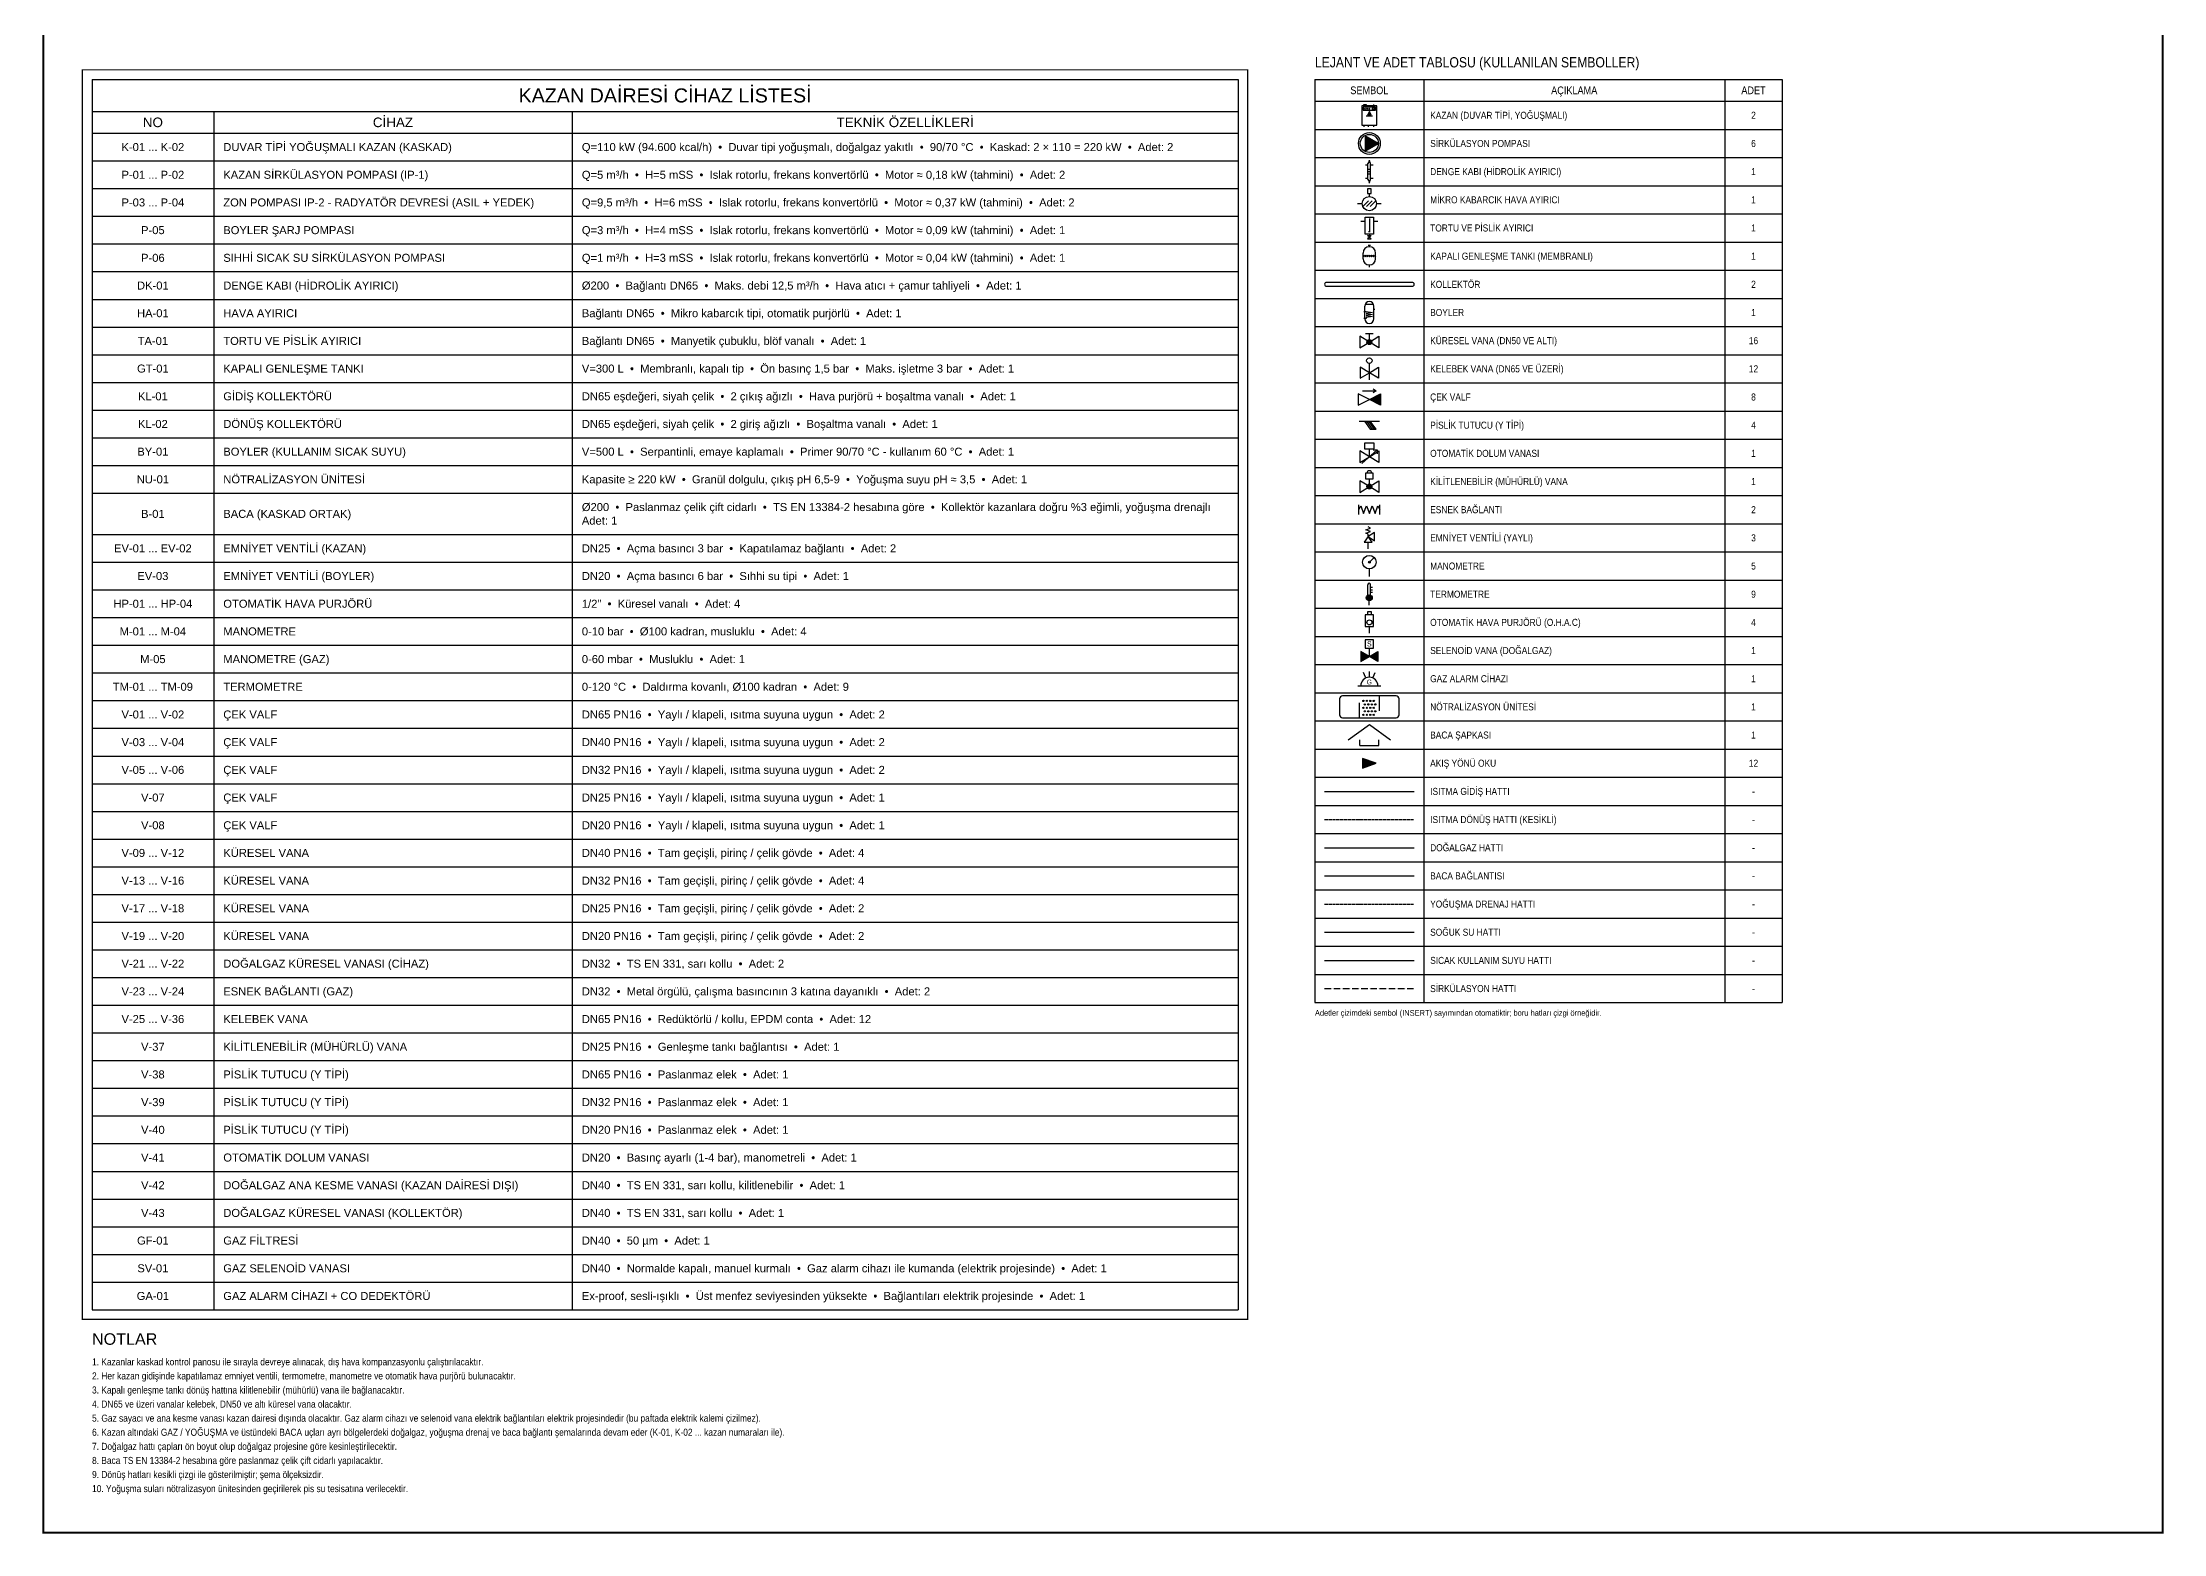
# Model space of a CAD drawing. Header units: centimetres. Extents: x -1098 to 2215, y -3051 to 772.
# Drawn here: x -1098 to 2215, y -3051 to -722 of the extents above; entities that cross this region are included whole.
import ezdxf
from ezdxf.enums import TextEntityAlignment as Align

# ---------------------------------------------------------------- set-up
doc = ezdxf.new("R2010")
doc.units = ezdxf.units.CM
doc.header["$LTSCALE"] = 8
doc.linetypes.add('DASHDOT', pattern=[3.556, 2.54, -0.508, 0, -0.508])
doc.linetypes.add('DASHED', pattern=[1.524, 1.27, -0.254])
for name, color, linetype in [('ROTAS-DOGALGAZ-BORU', 2, 'Continuous'), ('ROTAS-HESAP-BASLIK', 2, 'Continuous'), ('ROTAS-HESAP-CERCEVE', 4, 'Continuous'), ('ROTAS-HESAP-CIZGI', 1, 'Continuous'), ('ROTAS-HESAP-YAZI', 7, 'Continuous'), ('ROTAS-ISITMA-BACA', 8, 'Continuous'), ('ROTAS-ISITMA-BASLIK', 5, 'Continuous'), ('ROTAS-ISITMA-DONUS', 30, 'DASHED'), ('ROTAS-ISITMA-GIDIS', 10, 'Continuous'), ('ROTAS-ISITMA-YAZI', 7, 'Continuous'), ('ROTAS-ISITMA-YOGUSMA', 6, 'DASHED'), ('ROTAS-LEJANT', 7, 'Continuous'), ('ROTAS-LEJANT-YAZI', 7, 'Continuous'), ('ROTAS-PAFTA', 7, 'Continuous'), ('ROTAS-SIHHI-SICAK-SU', 1, 'Continuous'), ('ROTAS-SIHHI-SIRKULASYON', 31, 'DASHDOT'), ('ROTAS-SIHHI-SOGUK-SU', 5, 'Continuous')]:
    doc.layers.add(name, color=color, linetype=linetype)
doc.styles.add('ROTAS', font='arial.ttf')

# ---------------------------------------------------------------- blocks, each defined once
blk = doc.blocks.new('ROTAS-KAZAN-DUVAR')
for p, q in [((40, 88), (100, 88)), ((106, 188), (114, 188)), ((16, -8), (24, -8)), ((56, -8), (64, -8)), ((106, -8), (114, -8))]:
    blk.add_line(p, q)
for points in [[(0, 0), (140, 0), (140, 180), (0, 180)], [(14, 138), (126, 138), (126, 166), (14, 166)], [(52, 92), (88, 92), (70, 128)], [(62, 96), (78, 96), (70, 114)], [(95, 146), (118, 146), (118, 158), (95, 158)]]:
    blk.add_lwpolyline(points, close=True)
blk.add_lwpolyline([(18, 180), (18, 192), (42, 192), (42, 180)])
for centre in [(30, 152), (50, 152), (70, 152)]:
    blk.add_circle(centre, 4)
blk = doc.blocks.new('ROTAS-POMPA')
blk.add_hatch(color=7).paths.add_polyline_path([(10.35, 0), (-4.95, 8.85), (-4.95, -8.85)])
blk.add_lwpolyline([(10.35, 0), (-4.95, 8.85), (-4.95, -8.85)], close=True)
for radius in [12.45, 10.35]:
    blk.add_circle((0, 0), radius)
blk = doc.blocks.new('ROTAS-DENGE-KABI')
for p, q in [((0, 0), (27.5, 0)), ((27.5, -168), (27.5, 15)), ((42.5, 30), (42.5, 36)), ((57.5, -168), (57.5, 15)), ((57.5, 0), (85, 0)), ((0, -153), (27.5, -153)), ((31.5, -50), (53.5, -50)), ((31.5, -76.5), (53.5, -76.5)), ((31.5, -103), (53.5, -103)), ((42.5, -183), (42.5, -189)), ((57.5, -153), (85, -153))]:
    blk.add_line(p, q)
for points in [[(38.5, 36), (46.5, 36), (46.5, 46), (38.5, 46)], [(36.5, -189), (48.5, -189), (42.5, -195)], [(36.5, -201), (48.5, -201), (42.5, -195)]]:
    blk.add_lwpolyline(points, close=True)
for centre, start, end in [((42.5, 15), 0, 180), ((42.5, -168), 180, 360)]:
    blk.add_arc(centre, 15, start, end)
blk = doc.blocks.new('ROTAS-HAVA-AYIRICI')
for p, q in [((0, 0), (10, 0)), ((11, -6), (23, 6)), ((19, -6), (31, 6)), ((25, 15), (25, 21)), ((27, -6), (39, 6)), ((40, 0), (50, 0))]:
    blk.add_line(p, q)
blk.add_lwpolyline([(21, 21), (29, 21), (29, 31), (21, 31)], close=True)
blk.add_circle((25, 0), 15)
blk = doc.blocks.new('ROTAS-TORTU-AYIRICI')
for p, q in [((0, 0), (13, 0)), ((25, 8), (25, -30)), ((37, 0), (50, 0)), ((23, -30), (27, -30)), ((25, -38), (25, -42))]:
    blk.add_line(p, q)
for points in [[(13, 12), (37, 12), (37, -38), (13, -38)], [(20, -42), (30, -42), (25, -47)], [(20, -52), (30, -52), (25, -47)]]:
    blk.add_lwpolyline(points, close=True)
blk = doc.blocks.new('ROTAS-GENLESME-TANKI')
for p, q in [((-4, 84), (4, 84)), ((0, 78), (0, 84)), ((-24, 32), (-24, 54)), ((0, 0), (0, 8)), ((24, 32), (24, 54))]:
    blk.add_line(p, q)
blk.add_lwpolyline([(-24, 40), (-20, 46), (-16, 40), (-12, 46), (-8, 40), (-4, 46), (0, 40), (4, 46), (8, 40), (12, 46), (16, 40), (20, 46), (24, 40)])
for centre, start, end in [((0, 54), 0, 180), ((0, 32), 180, 360)]:
    blk.add_arc(centre, 24, start, end)
blk = doc.blocks.new('ROTAS-KOLLEKTOR-390')
blk.add_lwpolyline([(0, -9), (390, -9, 1), (390, 9), (0, 9, 1)], format="xyb", close=True)
blk = doc.blocks.new('ROTAS-BOYLER')
for p, q in [((-55, 55), (-55, 205)), ((-40, 228), (40, 228)), ((55, 55), (55, 205)), ((55, 170), (65, 170))]:
    blk.add_line(p, q)
blk.add_lwpolyline([(-65, 140), (-38, 140), (38, 130), (-38, 118), (38, 106), (-38, 94), (38, 82), (-38, 70), (-38, 60), (-65, 60)])
for centre, start, end in [((0, 205), 0, 180), ((0, 55), 180, 360)]:
    blk.add_arc(centre, 55, start, end)
blk = doc.blocks.new('ROTAS-KURESEL-VANA')
blk.add_hatch(color=7).paths.add_polyline_path([(2.6, 0), (2.5, 0.8), (2.1, 1.5), (1.5, 2.1), (0.8, 2.5), (0, 2.6), (-0.8, 2.5), (-1.5, 2.1), (-2.1, 1.5), (-2.5, 0.8), (-2.6, 0), (-2.5, -0.8), (-2.1, -1.5), (-1.5, -2.1), (-0.8, -2.5), (0, -2.6), (0.8, -2.5), (1.5, -2.1), (2.1, -1.5), (2.5, -0.8)])
for p, q in [((-4, 9), (4, 9)), ((0, 2.6), (0, 9))]:
    blk.add_line(p, q)
for points in [[(-10, 6), (-10, -6), (0, 0)], [(10, 6), (10, -6), (0, 0)]]:
    blk.add_lwpolyline(points, close=True)
blk.add_circle((0, 0), 2.6)
blk = doc.blocks.new('ROTAS-KELEBEK-VANA')
for p, q in [((0, 7.5), (0, 10)), ((0, -7.5), (0, 7.5))]:
    blk.add_line(p, q)
for points in [[(-10, 6), (-10, -6), (0, 0)], [(10, 6), (10, -6), (0, 0)]]:
    blk.add_lwpolyline(points, close=True)
blk.add_circle((0, 13), 3)
blk = doc.blocks.new('ROTAS-CEKVALF')
blk.add_hatch(color=7).paths.add_polyline_path([(11.5, 6), (11.5, -6), (0, 0)])
blk.add_line((-7, 9), (7, 9))
for points in [[(-11.5, 6), (-11.5, -6), (0, 0)], [(11.5, 6), (11.5, -6), (0, 0)]]:
    blk.add_lwpolyline(points, close=True)
blk.add_lwpolyline([(4, 11), (7, 9), (4, 7)])
blk = doc.blocks.new('ROTAS-PISLIK-TUTUCU')
for p, q in [((-10.5, 0), (10.5, 0)), ((-3, 0), (3, -8)), ((-1, 0), (5, -8)), ((1, -8), (7, -8))]:
    blk.add_line(p, q)
blk.add_lwpolyline([(-5, 0), (1, -8), (7, -8), (1, 0)])
blk = doc.blocks.new('ROTAS-OTOMATIK-DOLUM')
blk.add_line((0, 0), (0, 8))
for points in [[(-10, 6), (-10, -6), (0, 0)], [(-5, 8), (5, 8), (5, 14), (-5, 14)], [(10, 6), (10, -6), (0, 0)]]:
    blk.add_lwpolyline(points, close=True)
for points in [[(-8, -7), (8, 7)], [(4, 7), (8, 7), (8, 3)]]:
    blk.add_lwpolyline(points)
blk = doc.blocks.new('ROTAS-KILITLI-VANA')
blk.add_hatch(color=7).paths.add_polyline_path([(2.6, 0), (2.5, 0.8), (2.1, 1.5), (1.5, 2.1), (0.8, 2.5), (0, 2.6), (-0.8, 2.5), (-1.5, 2.1), (-2.1, 1.5), (-2.5, 0.8), (-2.6, 0), (-2.5, -0.8), (-2.1, -1.5), (-1.5, -2.1), (-0.8, -2.5), (0, -2.6), (0.8, -2.5), (1.5, -2.1), (2.1, -1.5), (2.5, -0.8)])
blk.add_line((0, 2.6), (0, 8))
for points in [[(-10, 6), (-10, -6), (0, 0)], [(-4, 8), (4, 8), (4, 14), (-4, 14)], [(10, 6), (10, -6), (0, 0)]]:
    blk.add_lwpolyline(points, close=True)
blk.add_circle((0, 0), 2.6)
blk.add_arc((0, 14), 2.6, 0, 180)
blk = doc.blocks.new('ROTAS-ESNEK-BAGLANTI')
for p, q in [((-11, -5), (-11, 5)), ((11, -5), (11, 5))]:
    blk.add_line(p, q)
blk.add_lwpolyline([(-11, 0), (-9, 4), (-6, -4), (-3, 4), (0, -4), (3, 4), (6, -4), (9, 4), (11, 0)])
blk = doc.blocks.new('ROTAS-EMNIYET-VENTILI')
blk.add_line((0, 0), (0, 8))
blk.add_lwpolyline([(0, 15), (0, 18), (-3, 19.5), (3, 21.5), (-3, 23.5), (3, 25.5), (0, 27)])
for points in [[(-5, 8), (5, 8), (0, 15)], [(0, 15), (8, 10), (8, 20)]]:
    blk.add_lwpolyline(points, close=True)
blk = doc.blocks.new('ROTAS-MANOMETRE')
blk.add_hatch(color=7).paths.add_polyline_path([(1, 15), (0.8, 15.6), (0.3, 16), (-0.3, 16), (-0.8, 15.6), (-1, 15), (-0.8, 14.4), (-0.3, 14), (0.3, 14), (0.8, 14.4)])
for p, q in [((0, 15), (4.5, 19.5)), ((0, 0), (0, 8))]:
    blk.add_line(p, q)
for radius in [7, 1]:
    blk.add_circle((0, 15), radius)
blk = doc.blocks.new('ROTAS-TERMOMETRE')
blk.add_hatch(color=7).paths.add_polyline_path([(3.5, 8.5), (3.3, 9.6), (2.8, 10.6), (2.1, 11.3), (1.1, 11.8), (0, 12), (-1.1, 11.8), (-2.1, 11.3), (-2.8, 10.6), (-3.3, 9.6), (-3.5, 8.5), (-3.3, 7.4), (-2.8, 6.4), (-2.1, 5.7), (-1.1, 5.2), (0, 5), (1.1, 5.2), (2.1, 5.7), (2.8, 6.4), (3.3, 7.4)])
for p, q in [((-1.6, 11.6), (-1.6, 24)), ((0, 0), (0, 5)), ((1.6, 11.6), (1.6, 24)), ((1.6, 21), (3.6, 21)), ((1.6, 18), (3.6, 18)), ((1.6, 15), (3.6, 15))]:
    blk.add_line(p, q)
blk.add_circle((0, 8.5), 3.5)
blk.add_arc((0, 24), 1.6, 0, 180)
blk = doc.blocks.new('ROTAS-OHAC')
blk.add_line((0, 0), (0, 8))
blk.add_lwpolyline([(-2, 22), (-2, 26), (2, 26), (2, 22)])
blk.add_lwpolyline([(-5, 8), (5, 8), (5, 22), (-5, 22)], close=True)
blk.add_circle((0, 13), 3)
blk = doc.blocks.new('ROTAS-SELENOID')
for points in [[(-10, 6), (-10, -6), (0, 0)], [(10, 6), (10, -6), (0, 0)]]:
    blk.add_hatch(color=7).paths.add_polyline_path(points)
blk.add_line((0, 0), (0, 10))
for points in [[(-10, 6), (-10, -6), (0, 0)], [(-5, 10), (5, 10), (5, 20), (-5, 20)], [(10, 6), (10, -6), (0, 0)]]:
    blk.add_lwpolyline(points, close=True)
at = {"style": 'ROTAS'}
blk.add_text('S', height=6, dxfattribs=at).set_placement((0, 15), align=Align.MIDDLE_CENTER)
blk = doc.blocks.new('ROTAS-GAZ-ALARM')
for p, q in [((-12, 0), (12, 0)), ((-4, 9), (-6, 14)), ((0, 9), (0, 15)), ((4, 9), (6, 14))]:
    blk.add_line(p, q)
blk.add_arc((0, 0), 9, 0, 180)
at = {"style": 'ROTAS'}
blk.add_text('G', height=5, dxfattribs=at).set_placement((0, 4), align=Align.MIDDLE_CENTER)
blk = doc.blocks.new('ROTAS-NOTRALIZASYON')
for p, q in [((40, -22), (40, 8)), ((80, 22), (80, -8))]:
    blk.add_line(p, q)
blk.add_lwpolyline([(6, -22), (114, -22, 0.4142), (120, -16), (120, 16, 0.4142), (114, 22), (6, 22, 0.4142), (0, 16), (0, -16, 0.4142)], format="xyb", close=True)
for centre in [(48, 12), (51, 5), (55, 12), (58, 5), (62, 12), (65, 5), (69, 12), (72, 5), (48, -2), (48, -16), (51, -9), (55, -2), (55, -16), (58, -9), (62, -2), (62, -16), (65, -9), (69, -2), (69, -16), (72, -9)]:
    blk.add_circle(centre, 1.3)
blk = doc.blocks.new('ROTAS-BACA-SAPKA')
for p, q in [((-10, 0), (-10, 6)), ((-10, 0), (10, 0)), ((10, 0), (10, 6))]:
    blk.add_line(p, q)
blk.add_lwpolyline([(-22, 6), (0, 22), (22, 6)])
blk = doc.blocks.new('ROTAS-OK')
blk.add_hatch(color=7).paths.add_polyline_path([(0, 0), (-14, 5), (-14, -5)])
blk.add_lwpolyline([(0, 0), (-14, 5), (-14, -5)], close=True)

msp = doc.modelspace()

# ---------------------------------------------------------------- linework, layer by layer
at = {"layer": 'ROTAS-DOGALGAZ-BORU', "ltscale": 0.5}
msp.add_line((905, -1980), (1045, -1980), dxfattribs=at)
at = {"layer": 'ROTAS-HESAP-CERCEVE', "const_width": 2}
msp.add_lwpolyline([(-1035, -2716.8), (785, -2716.8), (785, -765), (-1035, -765)], close=True, dxfattribs=at)
at = {"layer": 'ROTAS-HESAP-CIZGI'}
for p, q in [((-1020, -780), (770, -780)), ((-1020, -780), (-1020, -2701.8)), ((770, -780), (770, -2701.8)), ((-1020, -830), (770, -830)), ((-830, -830), (-830, -2701.8)), ((-270, -830), (-270, -2701.8)), ((-1020, -864), (770, -864)), ((-1020, -907.2), (770, -907.2)), ((-1020, -950.5), (770, -950.5)), ((-1020, -993.8), (770, -993.8)), ((-1020, -1037), (770, -1037)), ((-1020, -1080.2), (770, -1080.2)), ((-1020, -1123.5), (770, -1123.5)), ((-1020, -1166.8), (770, -1166.8)), ((-1020, -1210), (770, -1210)), ((-1020, -1253.2), (770, -1253.2)), ((-1020, -1296.5), (770, -1296.5)), ((-1020, -1339.8), (770, -1339.8)), ((-1020, -1383), (770, -1383)), ((-1020, -1426.2), (770, -1426.2)), ((-1020, -1490.8), (770, -1490.8)), ((-1020, -1534), (770, -1534)), ((-1020, -1577.2), (770, -1577.2)), ((-1020, -1620.5), (770, -1620.5)), ((-1020, -1663.8), (770, -1663.8)), ((-1020, -1707), (770, -1707)), ((-1020, -1750.2), (770, -1750.2)), ((-1020, -1793.5), (770, -1793.5)), ((-1020, -1836.8), (770, -1836.8)), ((-1020, -1880), (770, -1880)), ((-1020, -1923.2), (770, -1923.2)), ((-1020, -1966.5), (770, -1966.5)), ((-1020, -2009.8), (770, -2009.8)), ((-1020, -2053), (770, -2053)), ((-1020, -2096.2), (770, -2096.2)), ((-1020, -2139.5), (770, -2139.5)), ((-1020, -2182.8), (770, -2182.8)), ((-1020, -2226), (770, -2226)), ((-1020, -2269.2), (770, -2269.2)), ((-1020, -2312.5), (770, -2312.5)), ((-1020, -2355.8), (770, -2355.8)), ((-1020, -2399), (770, -2399)), ((-1020, -2442.2), (770, -2442.2)), ((-1020, -2485.5), (770, -2485.5)), ((-1020, -2528.8), (770, -2528.8)), ((-1020, -2572), (770, -2572)), ((-1020, -2615.2), (770, -2615.2)), ((-1020, -2658.5), (770, -2658.5)), ((-1020, -2701.8), (770, -2701.8))]:
    msp.add_line(p, q, dxfattribs=at)
at = {"layer": 'ROTAS-ISITMA-BACA', "ltscale": 0.5}
msp.add_line((905, -2024), (1045, -2024), dxfattribs=at)
at = {"layer": 'ROTAS-ISITMA-DONUS', "ltscale": 0.5}
msp.add_line((905, -1936), (1045, -1936), dxfattribs=at)
at = {"layer": 'ROTAS-ISITMA-GIDIS', "ltscale": 0.5}
msp.add_line((905, -1892), (1045, -1892), dxfattribs=at)
at = {"layer": 'ROTAS-ISITMA-YOGUSMA', "ltscale": 0.5}
msp.add_line((905, -2068), (1045, -2068), dxfattribs=at)
at = {"layer": 'ROTAS-LEJANT'}
for p, q in [((890, -780), (1620, -780)), ((890, -780), (890, -2222)), ((1060, -780), (1060, -2222)), ((1530, -780), (1530, -2222)), ((1620, -780), (1620, -2222)), ((890, -814), (1620, -814)), ((890, -858), (1620, -858)), ((890, -902), (1620, -902)), ((890, -946), (1620, -946)), ((890, -990), (1620, -990)), ((890, -1034), (1620, -1034)), ((890, -1078), (1620, -1078)), ((890, -1122), (1620, -1122)), ((890, -1166), (1620, -1166)), ((890, -1210), (1620, -1210)), ((890, -1254), (1620, -1254)), ((890, -1298), (1620, -1298)), ((890, -1342), (1620, -1342)), ((890, -1386), (1620, -1386)), ((890, -1430), (1620, -1430)), ((890, -1474), (1620, -1474)), ((890, -1518), (1620, -1518)), ((890, -1562), (1620, -1562)), ((890, -1606), (1620, -1606)), ((890, -1650), (1620, -1650)), ((890, -1694), (1620, -1694)), ((890, -1738), (1620, -1738)), ((890, -1782), (1620, -1782)), ((890, -1826), (1620, -1826)), ((890, -1870), (1620, -1870)), ((890, -1914), (1620, -1914)), ((890, -1958), (1620, -1958)), ((890, -2002), (1620, -2002)), ((890, -2046), (1620, -2046)), ((890, -2090), (1620, -2090)), ((890, -2134), (1620, -2134)), ((890, -2178), (1620, -2178)), ((890, -2222), (1620, -2222))]:
    msp.add_line(p, q, dxfattribs=at)
at = {"layer": 'ROTAS-PAFTA', "const_width": 3}
msp.add_lwpolyline([(-1096, -3049.8), (2214, -3049.8), (2214, 770), (-1096, 770)], close=True, dxfattribs=at)
at = {"layer": 'ROTAS-SIHHI-SICAK-SU', "ltscale": 0.5}
msp.add_line((905, -2156), (1045, -2156), dxfattribs=at)
at = {"layer": 'ROTAS-SIHHI-SIRKULASYON', "ltscale": 0.5}
msp.add_line((905, -2200), (1045, -2200), dxfattribs=at)
at = {"layer": 'ROTAS-SIHHI-SOGUK-SU', "ltscale": 0.5}
msp.add_line((905, -2112), (1045, -2112), dxfattribs=at)

# ---------------------------------------------------------------- block references
at = {"layer": 'ROTAS-LEJANT'}
for name, p, xscale, yscale in [('ROTAS-KAZAN-DUVAR', (963.1, -851.6), 0.17, 0.17), ('ROTAS-POMPA', (975, -880), 1.3654618473895583, 1.3654618473895583), ('ROTAS-DENGE-KABI', (969.1, -913.3), 0.13765182186234817, 0.13765182186234817), ('ROTAS-HAVA-AYIRICI', (956.5, -973.9), 0.7391304347826086, 0.7391304347826086), ('ROTAS-TORTU-AYIRICI', (961.7, -1001.4), 0.53125, 0.53125), ('ROTAS-GENLESME-TANKI', (975, -1073), 0.40476190476190477, 0.40476190476190477), ('ROTAS-KOLLEKTOR-390', (908.1, -1100), 0.3431372549019608, 0.3431372549019608), ('ROTAS-BOYLER', (975, -1161), 0.13076923076923078, 0.13076923076923078), ('ROTAS-KURESEL-VANA', (975, -1190.2), 1.5, 1.5), ('ROTAS-KELEBEK-VANA', (975, -1238.1), 1.446808510638298, 1.446808510638298), ('ROTAS-CEKVALF', (975, -1279.8), 1.5, 1.5), ('ROTAS-PISLIK-TUTUCU', (975, -1314), 1.5, 1.5), ('ROTAS-OTOMATIK-DOLUM', (975, -1369.2), 1.5, 1.5), ('ROTAS-KILITLI-VANA', (975, -1416), 1.5, 1.5), ('ROTAS-ESNEK-BAGLANTI', (975, -1452), 1.5, 1.5), ('ROTAS-EMNIYET-VENTILI', (973.1, -1513), 1.2592592592592593, 1.2592592592592593), ('ROTAS-MANOMETRE', (975, -1556.5), 1.5, 1.5), ('ROTAS-TERMOMETRE', (974.9, -1601), 1.328125, 1.328125), ('ROTAS-OHAC', (975, -1645), 1.3076923076923077, 1.3076923076923077), ('ROTAS-SELENOID', (975, -1681.2), 1.3076923076923077, 1.3076923076923077), ('ROTAS-GAZ-ALARM', (975, -1727.2), 1.5, 1.5), ('ROTAS-NOTRALIZASYON', (928.6, -1760), 0.7727272727272727, 0.7727272727272727), ('ROTAS-BACA-SAPKA', (975, -1820.5), 1.5, 1.5), ('ROTAS-OK', (985.5, -1848), 1.5, 1.5)]:
    msp.add_blockref(name, p, dxfattribs=dict(at, xscale=xscale, yscale=yscale))

# ---------------------------------------------------------------- texts
at = {"layer": 'ROTAS-HESAP-BASLIK', "style": 'ROTAS'}
for s, height, p in [('KAZAN DAİRESİ CİHAZ LİSTESİ', 22, (-125, -805)), ('NO', 15, (-925, -847)), ('CİHAZ', 15, (-550, -847)), ('TEKNİK ÖZELLİKLERİ', 15, (250, -847))]:
    msp.add_text(s, height=height, dxfattribs=at).set_placement(p, align=Align.MIDDLE_CENTER)
at = {"layer": 'ROTAS-HESAP-YAZI', "style": 'ROTAS'}
for s, p in [('K-01 ... K-02', (-925, -885.6)), ('P-01 ... P-02', (-925, -928.9)), ('P-03 ... P-04', (-925, -972.1)), ('P-05', (-925, -1015.4)), ('P-06', (-925, -1058.6)), ('DK-01', (-925, -1101.9)), ('HA-01', (-925, -1145.1)), ('TA-01', (-925, -1188.4)), ('GT-01', (-925, -1231.6)), ('KL-01', (-925, -1274.9)), ('KL-02', (-925, -1318.1)), ('BY-01', (-925, -1361.4)), ('NU-01', (-925, -1404.6)), ('B-01', (-925, -1458.5)), ('EV-01 ... EV-02', (-925, -1512.4)), ('EV-03', (-925, -1555.6)), ('HP-01 ... HP-04', (-925, -1598.9)), ('M-01 ... M-04', (-925, -1642.1)), ('M-05', (-925, -1685.4)), ('TM-01 ... TM-09', (-925, -1728.6)), ('V-01 ... V-02', (-925, -1771.9)), ('V-03 ... V-04', (-925, -1815.1)), ('V-05 ... V-06', (-925, -1858.4)), ('V-07', (-925, -1901.6)), ('V-08', (-925, -1944.9)), ('V-09 ... V-12', (-925, -1988.1)), ('V-13 ... V-16', (-925, -2031.4)), ('V-17 ... V-18', (-925, -2074.6)), ('V-19 ... V-20', (-925, -2117.9)), ('V-21 ... V-22', (-925, -2161.1)), ('V-23 ... V-24', (-925, -2204.4)), ('V-25 ... V-36', (-925, -2247.6)), ('V-37', (-925, -2290.9)), ('V-38', (-925, -2334.1)), ('V-39', (-925, -2377.4)), ('V-40', (-925, -2420.6)), ('V-41', (-925, -2463.9)), ('V-42', (-925, -2507.1)), ('V-43', (-925, -2550.4)), ('GF-01', (-925, -2593.6)), ('SV-01', (-925, -2636.9)), ('GA-01', (-925, -2680.1))]:
    msp.add_text(s, height=12.5, dxfattribs=at).set_placement(p, align=Align.MIDDLE_CENTER)
for s, p in [('DUVAR TİPİ YOĞUŞMALI KAZAN (KASKAD)', (-815, -885.6)), ('Q=110 kW (94.600 kcal/h)  •  Duvar tipi yoğuşmalı, doğalgaz yakıtlı  •  90/70 °C  •  Kaskad: 2 × 110 = 220 kW  •  Adet: 2', (-255, -885.6)), ('KAZAN SİRKÜLASYON POMPASI (IP-1)', (-815, -928.9)), ('Q=5 m³/h  •  H=5 mSS  •  Islak rotorlu, frekans konvertörlü  •  Motor ≈ 0,18 kW (tahmini)  •  Adet: 2', (-255, -928.9)), ('ZON POMPASI IP-2 - RADYATÖR DEVRESİ (ASIL + YEDEK)', (-815, -972.1)), ('Q=9,5 m³/h  •  H=6 mSS  •  Islak rotorlu, frekans konvertörlü  •  Motor ≈ 0,37 kW (tahmini)  •  Adet: 2', (-255, -972.1)), ('BOYLER ŞARJ POMPASI', (-815, -1015.4)), ('Q=3 m³/h  •  H=4 mSS  •  Islak rotorlu, frekans konvertörlü  •  Motor ≈ 0,09 kW (tahmini)  •  Adet: 1', (-255, -1015.4)), ('SIHHİ SICAK SU SİRKÜLASYON POMPASI', (-815, -1058.6)), ('Q=1 m³/h  •  H=3 mSS  •  Islak rotorlu, frekans konvertörlü  •  Motor ≈ 0,04 kW (tahmini)  •  Adet: 1', (-255, -1058.6)), ('DENGE KABI (HİDROLİK AYIRICI)', (-815, -1101.9)), ('Ø200  •  Bağlantı DN65  •  Maks. debi 12,5 m³/h  •  Hava atıcı + çamur tahliyeli  •  Adet: 1', (-255, -1101.9)), ('HAVA AYIRICI', (-815, -1145.1)), ('Bağlantı DN65  •  Mikro kabarcık tipi, otomatik purjörlü  •  Adet: 1', (-255, -1145.1)), ('TORTU VE PİSLİK AYIRICI', (-815, -1188.4)), ('Bağlantı DN65  •  Manyetik çubuklu, blöf vanalı  •  Adet: 1', (-255, -1188.4)), ('KAPALI GENLEŞME TANKI', (-815, -1231.6)), ('V=300 L  •  Membranlı, kapalı tip  •  Ön basınç 1,5 bar  •  Maks. işletme 3 bar  •  Adet: 1', (-255, -1231.6)), ('GİDİŞ KOLLEKTÖRÜ', (-815, -1274.9)), ('DN65 eşdeğeri, siyah çelik  •  2 çıkış ağızlı  •  Hava purjörü + boşaltma vanalı  •  Adet: 1', (-255, -1274.9)), ('DÖNÜŞ KOLLEKTÖRÜ', (-815, -1318.1)), ('DN65 eşdeğeri, siyah çelik  •  2 giriş ağızlı  •  Boşaltma vanalı  •  Adet: 1', (-255, -1318.1)), ('BOYLER (KULLANIM SICAK SUYU)', (-815, -1361.4)), ('V=500 L  •  Serpantinli, emaye kaplamalı  •  Primer 90/70 °C - kullanım 60 °C  •  Adet: 1', (-255, -1361.4)), ('NÖTRALİZASYON ÜNİTESİ', (-815, -1404.6)), ('Kapasite ≥ 220 kW  •  Granül dolgulu, çıkış pH 6,5-9  •  Yoğuşma suyu pH ≈ 3,5  •  Adet: 1', (-255, -1404.6)), ('BACA (KASKAD ORTAK)', (-815, -1458.5)), ('Ø200  •  Paslanmaz çelik çift cidarlı  •  TS EN 13384-2 hesabına göre  •  Kollektör kazanlara doğru %3 eğimli, yoğuşma drenajlı', (-255, -1447.9)), ('Adet: 1', (-255, -1469.1)), ('EMNİYET VENTİLİ (KAZAN)', (-815, -1512.4)), ('DN25  •  Açma basıncı 3 bar  •  Kapatılamaz bağlantı  •  Adet: 2', (-255, -1512.4)), ('EMNİYET VENTİLİ (BOYLER)', (-815, -1555.6)), ('DN20  •  Açma basıncı 6 bar  •  Sıhhi su tipi  •  Adet: 1', (-255, -1555.6)), ('OTOMATİK HAVA PURJÖRÜ', (-815, -1598.9)), ('1/2"  •  Küresel vanalı  •  Adet: 4', (-255, -1598.9)), ('MANOMETRE', (-815, -1642.1)), ('0-10 bar  •  Ø100 kadran, musluklu  •  Adet: 4', (-255, -1642.1)), ('MANOMETRE (GAZ)', (-815, -1685.4)), ('0-60 mbar  •  Musluklu  •  Adet: 1', (-255, -1685.4)), ('TERMOMETRE', (-815, -1728.6)), ('0-120 °C  •  Daldırma kovanlı, Ø100 kadran  •  Adet: 9', (-255, -1728.6)), ('ÇEK VALF', (-815, -1771.9)), ('DN65 PN16  •  Yaylı / klapeli, ısıtma suyuna uygun  •  Adet: 2', (-255, -1771.9)), ('ÇEK VALF', (-815, -1815.1)), ('DN40 PN16  •  Yaylı / klapeli, ısıtma suyuna uygun  •  Adet: 2', (-255, -1815.1)), ('ÇEK VALF', (-815, -1858.4)), ('DN32 PN16  •  Yaylı / klapeli, ısıtma suyuna uygun  •  Adet: 2', (-255, -1858.4)), ('ÇEK VALF', (-815, -1901.6)), ('DN25 PN16  •  Yaylı / klapeli, ısıtma suyuna uygun  •  Adet: 1', (-255, -1901.6)), ('ÇEK VALF', (-815, -1944.9)), ('DN20 PN16  •  Yaylı / klapeli, ısıtma suyuna uygun  •  Adet: 1', (-255, -1944.9)), ('KÜRESEL VANA', (-815, -1988.1)), ('DN40 PN16  •  Tam geçişli, pirinç / çelik gövde  •  Adet: 4', (-255, -1988.1)), ('KÜRESEL VANA', (-815, -2031.4)), ('DN32 PN16  •  Tam geçişli, pirinç / çelik gövde  •  Adet: 4', (-255, -2031.4)), ('KÜRESEL VANA', (-815, -2074.6)), ('DN25 PN16  •  Tam geçişli, pirinç / çelik gövde  •  Adet: 2', (-255, -2074.6)), ('KÜRESEL VANA', (-815, -2117.9)), ('DN20 PN16  •  Tam geçişli, pirinç / çelik gövde  •  Adet: 2', (-255, -2117.9)), ('DOĞALGAZ KÜRESEL VANASI (CİHAZ)', (-815, -2161.1)), ('DN32  •  TS EN 331, sarı kollu  •  Adet: 2', (-255, -2161.1)), ('ESNEK BAĞLANTI (GAZ)', (-815, -2204.4)), ('DN32  •  Metal örgülü, çalışma basıncının 3 katına dayanıklı  •  Adet: 2', (-255, -2204.4)), ('KELEBEK VANA', (-815, -2247.6)), ('DN65 PN16  •  Redüktörlü / kollu, EPDM conta  •  Adet: 12', (-255, -2247.6)), ('KİLİTLENEBİLİR (MÜHÜRLÜ) VANA', (-815, -2290.9)), ('DN25 PN16  •  Genleşme tankı bağlantısı  •  Adet: 1', (-255, -2290.9)), ('PİSLİK TUTUCU (Y TİPİ)', (-815, -2334.1)), ('DN65 PN16  •  Paslanmaz elek  •  Adet: 1', (-255, -2334.1)), ('PİSLİK TUTUCU (Y TİPİ)', (-815, -2377.4)), ('DN32 PN16  •  Paslanmaz elek  •  Adet: 1', (-255, -2377.4)), ('PİSLİK TUTUCU (Y TİPİ)', (-815, -2420.6)), ('DN20 PN16  •  Paslanmaz elek  •  Adet: 1', (-255, -2420.6)), ('OTOMATİK DOLUM VANASI', (-815, -2463.9)), ('DN20  •  Basınç ayarlı (1-4 bar), manometreli  •  Adet: 1', (-255, -2463.9)), ('DOĞALGAZ ANA KESME VANASI (KAZAN DAİRESİ DIŞI)', (-815, -2507.1)), ('DN40  •  TS EN 331, sarı kollu, kilitlenebilir  •  Adet: 1', (-255, -2507.1)), ('DOĞALGAZ KÜRESEL VANASI (KOLLEKTÖR)', (-815, -2550.4)), ('DN40  •  TS EN 331, sarı kollu  •  Adet: 1', (-255, -2550.4)), ('GAZ FİLTRESİ', (-815, -2593.6)), ('DN40  •  50 µm  •  Adet: 1', (-255, -2593.6)), ('GAZ SELENOİD VANASI', (-815, -2636.9)), ('DN40  •  Normalde kapalı, manuel kurmalı  •  Gaz alarm cihazı ile kumanda (elektrik projesinde)  •  Adet: 1', (-255, -2636.9)), ('GAZ ALARM CİHAZI + CO DEDEKTÖRÜ', (-815, -2680.1)), ('Ex-proof, sesli-ışıklı  •  Üst menfez seviyesinden yüksekte  •  Bağlantıları elektrik projesinde  •  Adet: 1', (-255, -2680.1))]:
    msp.add_text(s, height=12.5, dxfattribs=at).set_placement(p, align=Align.MIDDLE_LEFT)
at = {"layer": 'ROTAS-ISITMA-BASLIK', "style": 'ROTAS'}
msp.add_text('NOTLAR', height=18, dxfattribs=at).set_placement((-1020, -2761.8), align=Align.BOTTOM_LEFT)
at = {"layer": 'ROTAS-ISITMA-YAZI', "style": 'ROTAS', "width": 0.85}
for s, p in [('1. Kazanlar kaskad kontrol panosu ile sırayla devreye alınacak, dış hava kompanzasyonlu çalıştırılacaktır.', (-1020, -2791.8)), ('2. Her kazan gidişinde kapatılamaz emniyet ventili, termometre, manometre ve otomatik hava purjörü bulunacaktır.', (-1020, -2813.8)), ('4. DN65 ve üzeri vanalar kelebek, DN50 ve altı küresel vana olacaktır.', (-1020, -2857.8)), ('3. Kapalı genleşme tankı dönüş hattına kilitlenebilir (mühürlü) vana ile bağlanacaktır.', (-1020, -2835.8)), ('5. Gaz sayacı ve ana kesme vanası kazan dairesi dışında olacaktır. Gaz alarm cihazı ve selenoid vana elektrik bağlantıları elektrik projesindedir (bu paftada elektrik kalemi çizilmez).', (-1020, -2879.8)), ('6. Kazan altındaki GAZ / YOĞUŞMA ve üstündeki BACA uçları ayrı bölgelerdeki doğalgaz, yoğuşma drenaj ve baca bağlantı şemalarında devam eder (K-01, K-02 ... kazan numaraları ile).', (-1020, -2901.8)), ('7. Doğalgaz hattı çapları ön boyut olup doğalgaz projesine göre kesinleştirilecektir.', (-1020, -2923.8)), ('8. Baca TS EN 13384-2 hesabına göre paslanmaz çelik çift cidarlı yapılacaktır.', (-1020, -2945.8)), ('9. Dönüş hatları kesikli çizgi ile gösterilmiştir; şema ölçeksizdir.', (-1020, -2967.8)), ('10. Yoğuşma suları nötralizasyon ünitesinden geçirilerek pis su tesisatına verilecektir.', (-1020, -2989.8))]:
    msp.add_text(s, height=11, dxfattribs=at).set_placement(p, align=Align.BOTTOM_LEFT)
at = {"layer": 'ROTAS-LEJANT-YAZI', "style": 'ROTAS', "width": 0.85}
msp.add_text('LEJANT VE ADET TABLOSU (KULLANILAN SEMBOLLER)', height=16, dxfattribs=at).set_placement((890, -766), align=Align.BOTTOM_LEFT)
for s, height, p in [('SEMBOL', 12, (975, -797)), ('AÇIKLAMA', 12, (1295, -797)), ('ADET', 12, (1575, -797)), ('2', 11, (1575, -836)), ('6', 11, (1575, -880)), ('1', 11, (1575, -924)), ('1', 11, (1575, -968)), ('1', 11, (1575, -1012)), ('1', 11, (1575, -1056)), ('2', 11, (1575, -1100)), ('1', 11, (1575, -1144)), ('16', 11, (1575, -1188)), ('12', 11, (1575, -1232)), ('8', 11, (1575, -1276)), ('4', 11, (1575, -1320)), ('1', 11, (1575, -1364)), ('1', 11, (1575, -1408)), ('2', 11, (1575, -1452)), ('3', 11, (1575, -1496)), ('5', 11, (1575, -1540)), ('9', 11, (1575, -1584)), ('4', 11, (1575, -1628)), ('1', 11, (1575, -1672)), ('1', 11, (1575, -1716)), ('1', 11, (1575, -1760)), ('1', 11, (1575, -1804)), ('12', 11, (1575, -1848)), ('-', 11, (1575, -1892)), ('-', 11, (1575, -1936)), ('-', 11, (1575, -1980)), ('-', 11, (1575, -2024)), ('-', 11, (1575, -2068)), ('-', 11, (1575, -2112)), ('-', 11, (1575, -2156)), ('-', 11, (1575, -2200))]:
    msp.add_text(s, height=height, dxfattribs=at).set_placement(p, align=Align.MIDDLE_CENTER)
for s, height, p in [('KAZAN (DUVAR TİPİ, YOĞUŞMALI)', 11, (1070, -836)), ('SİRKÜLASYON POMPASI', 11, (1070, -880)), ('DENGE KABI (HİDROLİK AYIRICI)', 11, (1070, -924)), ('MİKRO KABARCIK HAVA AYIRICI', 11, (1070, -968)), ('TORTU VE PİSLİK AYIRICI', 11, (1070, -1012)), ('KAPALI GENLEŞME TANKI (MEMBRANLI)', 11, (1070, -1056)), ('KOLLEKTÖR', 11, (1070, -1100)), ('BOYLER', 11, (1070, -1144)), ('KÜRESEL VANA (DN50 VE ALTI)', 11, (1070, -1188)), ('KELEBEK VANA (DN65 VE ÜZERİ)', 11, (1070, -1232)), ('ÇEK VALF', 11, (1070, -1276)), ('PİSLİK TUTUCU (Y TİPİ)', 11, (1070, -1320)), ('OTOMATİK DOLUM VANASI', 11, (1070, -1364)), ('KİLİTLENEBİLİR (MÜHÜRLÜ) VANA', 11, (1070, -1408)), ('ESNEK BAĞLANTI', 11, (1070, -1452)), ('EMNİYET VENTİLİ (YAYLI)', 11, (1070, -1496)), ('MANOMETRE', 11, (1070, -1540)), ('TERMOMETRE', 11, (1070, -1584)), ('OTOMATİK HAVA PURJÖRÜ (O.H.A.C)', 11, (1070, -1628)), ('SELENOİD VANA (DOĞALGAZ)', 11, (1070, -1672)), ('GAZ ALARM CİHAZI', 11, (1070, -1716)), ('NÖTRALİZASYON ÜNİTESİ', 11, (1070, -1760)), ('BACA ŞAPKASI', 11, (1070, -1804)), ('AKIŞ YÖNÜ OKU', 11, (1070, -1848)), ('ISITMA GİDİŞ HATTI', 11, (1070, -1892)), ('ISITMA DÖNÜŞ HATTI (KESİKLİ)', 11, (1070, -1936)), ('DOĞALGAZ HATTI', 11, (1070, -1980)), ('BACA BAĞLANTISI', 11, (1070, -2024)), ('YOĞUŞMA DRENAJ HATTI', 11, (1070, -2068)), ('SOĞUK SU HATTI', 11, (1070, -2112)), ('SICAK KULLANIM SUYU HATTI', 11, (1070, -2156)), ('SİRKÜLASYON HATTI', 11, (1070, -2200)), ('Adetler çizimdeki sembol (INSERT) sayımından otomatiktir; boru hatları çizgi örneğidir.', 9, (890, -2238))]:
    msp.add_text(s, height=height, dxfattribs=at).set_placement(p, align=Align.MIDDLE_LEFT)

doc.saveas('drawing.dxf')
